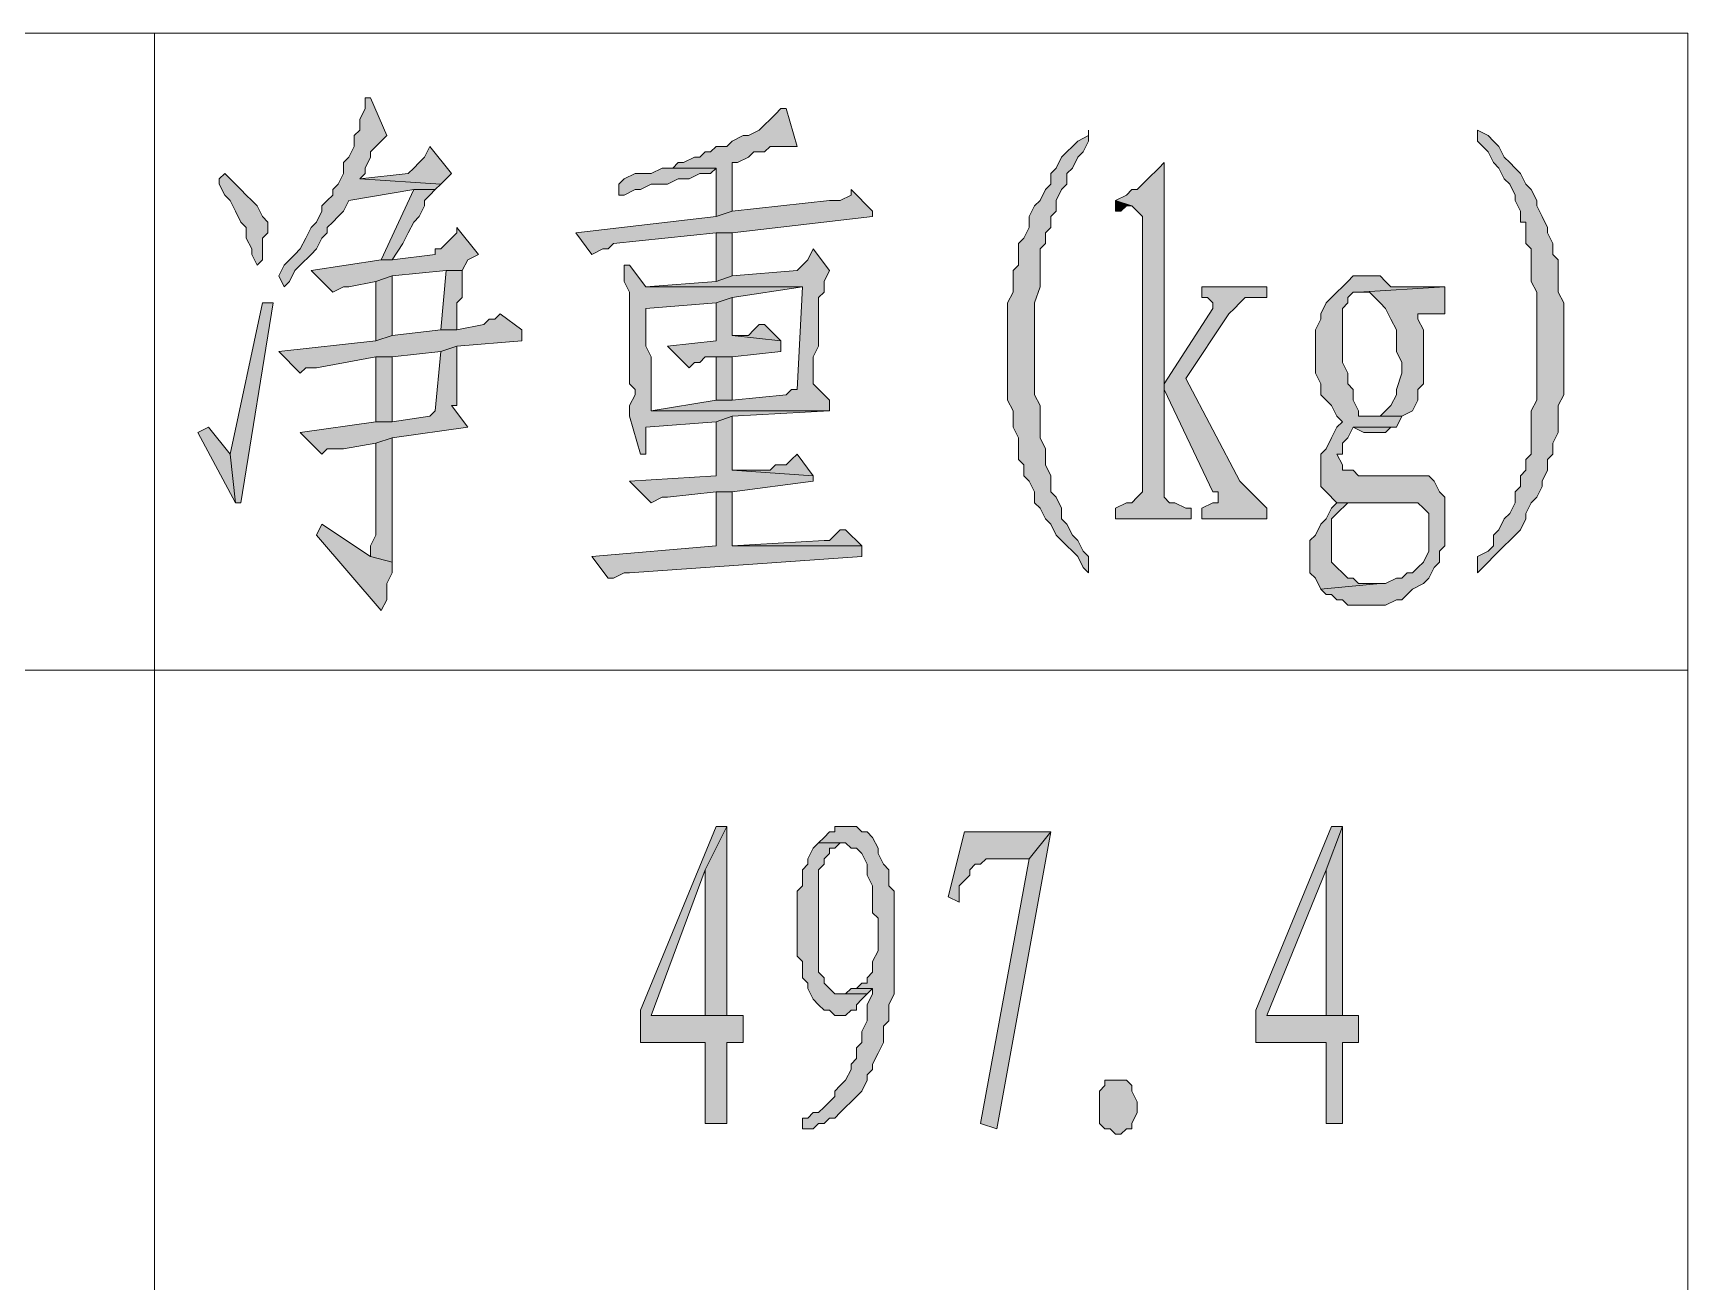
# Model space of a CAD drawing. Header units: millimetres. Extents: x 24 to 410, y 10 to 282.
# Drawn here: x 364.09 to 377.06, y 163.31 to 173.1 of the extents above; entities that cross this region are included whole.
import ezdxf

# ---------------------------------------------------------------- set-up
doc = ezdxf.new("R2010")
doc.units = ezdxf.units.MM

msp = doc.modelspace()

# ---------------------------------------------------------------- hatches: boundary and pattern name
h = msp.add_hatch(color=7)
h.dxf.hatch_style = 2
h.paths.add_polyline_path([(366.733667, 172.593), (366.691333, 172.593), (366.691333, 172.508333), (366.649, 172.423667), (366.649, 172.339), (366.606667, 172.296667), (366.606667, 172.212), (366.564333, 172.127333), (366.522, 172.085), (366.522, 172.000333), (366.479667, 171.915667), (366.437333, 171.873333), (366.437333, 171.831), (366.395, 171.788667), (366.352667, 171.746333), (366.352667, 171.704), (366.310333, 171.619333), (366.268, 171.577), (366.225667, 171.492333), (366.183333, 171.407667), (366.141, 171.365333), (366.056333, 171.280667), (366.014, 171.196), (366.056333, 171.111333), (366.098667, 171.153667), (366.141, 171.238333), (366.183333, 171.280667), (366.268, 171.365333), (366.310333, 171.407667), (366.352667, 171.492333), (366.395, 171.534667), (366.395, 171.577), (366.437333, 171.619333), (366.479667, 171.661667), (366.522, 171.704), (366.564333, 171.788667), (367.072333, 171.873333), (367.241667, 171.873333), (367.284, 171.915667), (366.649, 171.958), (366.691333, 172.000333), (366.691333, 172.042667), (366.733667, 172.127333), (366.733667, 172.169667), (366.776, 172.212), (366.818333, 172.254333), (366.860667, 172.296667)])
h = msp.add_hatch(color=7)
h.dxf.hatch_style = 2
h.paths.add_polyline_path([(369.993333, 172.508333), (369.951, 172.508333), (369.908667, 172.466), (369.866333, 172.423667), (369.824, 172.381333), (369.781667, 172.339), (369.697, 172.296667), (369.654667, 172.296667), (369.57, 172.254333), (369.527667, 172.212), (369.443, 172.212), (369.400667, 172.169667), (369.358333, 172.169667), (369.316, 172.127333), (369.273667, 172.127333), (369.189, 172.085), (369.146667, 172.085), (369.104333, 172.042667), (369.019667, 172.042667), (369.443, 172.042667), (369.443, 171.661667), (369.57, 171.704), (369.57, 172.085), (369.612333, 172.085), (369.697, 172.127333), (369.739333, 172.169667), (369.824, 172.169667), (369.866333, 172.212), (370.078, 172.212)])
h = msp.add_hatch(color=7)
h.dxf.hatch_style = 2
h.paths.add_polyline_path([(372.364, 172.339), (372.364, 172.296667), (372.279333, 172.254333), (372.237, 172.212), (372.194667, 172.169667), (372.152333, 172.127333), (372.11, 172.042667), (372.067667, 172.000333), (372.067667, 171.915667), (372.025333, 171.873333), (371.983, 171.788667), (371.940667, 171.746333), (371.898333, 171.661667), (371.898333, 171.577), (371.856, 171.492333), (371.813667, 171.45), (371.813667, 171.280667), (371.771333, 171.238333), (371.771333, 171.069), (371.729, 170.984333), (371.729, 170.730333), (371.729, 170.603333), (371.729, 170.222333), (371.771333, 170.137667), (371.771333, 170.010667), (371.813667, 169.926), (371.813667, 169.756667), (371.856, 169.714333), (371.856, 169.629667), (371.898333, 169.587333), (371.940667, 169.502667), (371.940667, 169.418), (371.983, 169.375667), (372.025333, 169.291), (372.067667, 169.248667), (372.11, 169.164), (372.152333, 169.121667), (372.194667, 169.079333), (372.237, 169.037), (372.279333, 168.994667), (372.321667, 168.91), (372.364, 168.867667), (372.364, 168.994667), (372.321667, 169.037), (372.279333, 169.121667), (372.237, 169.164), (372.194667, 169.248667), (372.152333, 169.291), (372.152333, 169.375667), (372.11, 169.460333), (372.067667, 169.502667), (372.067667, 169.629667), (372.025333, 169.714333), (372.025333, 169.841333), (371.983, 169.926), (371.983, 170.18), (371.940667, 170.264667), (371.940667, 170.984333), (371.983, 171.111333), (371.983, 171.407667), (372.025333, 171.45), (372.025333, 171.534667), (372.067667, 171.577), (372.067667, 171.661667), (372.11, 171.704), (372.11, 171.788667), (372.152333, 171.873333), (372.194667, 171.915667), (372.194667, 172.000333), (372.237, 172.042667), (372.279333, 172.127333), (372.321667, 172.169667), (372.364, 172.254333)])
h = msp.add_hatch(color=7)
h.dxf.hatch_style = 2
h.paths.add_polyline_path([(375.412, 172.339), (375.412, 172.254333), (375.454333, 172.212), (375.496667, 172.169667), (375.539, 172.085), (375.581333, 172.042667), (375.623667, 171.958), (375.666, 171.915667), (375.708333, 171.831), (375.708333, 171.788667), (375.750667, 171.704), (375.750667, 171.619333), (375.793, 171.619333), (375.793, 171.45), (375.835333, 171.407667), (375.835333, 171.153667), (375.877667, 171.069), (375.877667, 170.603333), (375.877667, 170.476333), (375.877667, 170.222333), (375.835333, 170.137667), (375.835333, 169.799), (375.793, 169.756667), (375.793, 169.672), (375.750667, 169.629667), (375.750667, 169.545), (375.708333, 169.502667), (375.708333, 169.418), (375.666, 169.333333), (375.623667, 169.291), (375.581333, 169.206333), (375.539, 169.164), (375.539, 169.079333), (375.496667, 169.037), (375.412, 168.994667), (375.412, 168.867667), (375.454333, 168.91), (375.496667, 168.952333), (375.539, 168.994667), (375.623667, 169.079333), (375.666, 169.121667), (375.708333, 169.164), (375.750667, 169.206333), (375.793, 169.291), (375.793, 169.333333), (375.835333, 169.418), (375.877667, 169.460333), (375.92, 169.545), (375.92, 169.587333), (375.962333, 169.672), (375.962333, 169.756667), (376.004667, 169.799), (376.004667, 169.883667), (376.047, 169.968333), (376.047, 170.18), (376.089333, 170.264667), (376.089333, 170.984333), (376.047, 171.069), (376.047, 171.323), (376.004667, 171.365333), (376.004667, 171.45), (375.962333, 171.534667), (375.962333, 171.577), (375.92, 171.661667), (375.877667, 171.746333), (375.877667, 171.788667), (375.835333, 171.873333), (375.793, 171.915667), (375.750667, 172.000333), (375.708333, 172.042667), (375.666, 172.085), (375.623667, 172.127333), (375.581333, 172.212), (375.539, 172.254333), (375.496667, 172.296667)])
h = msp.add_hatch(color=7)
h.dxf.hatch_style = 2
h.paths.add_polyline_path([(367.199333, 172.212), (367.157, 172.127333), (367.114667, 172.085), (367.072333, 172.042667), (367.03, 172.000333), (366.649, 171.958), (367.284, 171.915667), (367.368667, 172.000333)])
h = msp.add_hatch(color=7)
h.dxf.hatch_style = 2
h.paths.add_polyline_path([(372.956667, 172.085), (372.914333, 172.042667), (372.829667, 171.958), (372.787333, 171.915667), (372.745, 171.873333), (372.702667, 171.873333), (372.660333, 171.831), (372.575667, 171.788667), (372.702667, 171.746333), (372.745, 171.704), (372.787333, 171.661667), (372.787333, 169.502667), (372.745, 169.460333), (372.702667, 169.418), (372.660333, 169.418), (372.575667, 169.375667), (372.575667, 169.291), (373.168333, 169.291), (373.168333, 169.375667), (373.126, 169.375667), (373.041333, 169.418), (372.999, 169.418), (372.956667, 169.460333)])
h = msp.add_hatch(color=7)
h.dxf.hatch_style = 2
h.paths.add_polyline_path([(365.590667, 172.000333), (365.548333, 171.958), (365.548333, 171.915667), (365.590667, 171.831), (365.633, 171.788667), (365.675333, 171.704), (365.717667, 171.619333), (365.76, 171.577), (365.76, 171.492333), (365.802333, 171.407667), (365.802333, 171.365333), (365.844667, 171.280667), (365.887, 171.323), (365.887, 171.492333), (365.929333, 171.534667), (365.929333, 171.619333), (365.887, 171.661667), (365.844667, 171.746333), (365.802333, 171.788667), (365.76, 171.831), (365.717667, 171.873333), (365.633, 171.958)])
h = msp.add_hatch(color=7)
h.dxf.hatch_style = 2
h.paths.add_polyline_path([(369.019667, 172.042667), (368.935, 172.000333), (368.808, 172.000333), (368.723333, 171.958), (368.681, 171.915667), (368.681, 171.831), (368.723333, 171.831), (368.808, 171.873333), (368.850333, 171.873333), (368.935, 171.915667), (369.062, 171.915667), (369.146667, 171.958), (369.231333, 171.958), (369.316, 172.000333), (369.400667, 172.000333), (369.443, 172.042667)])
h = msp.add_hatch(color=7)
h.dxf.hatch_style = 2
h.paths.add_polyline_path([(367.241667, 171.873333), (367.072333, 171.873333), (366.818333, 171.323), (366.903, 171.323), (366.987667, 171.45), (367.03, 171.534667), (367.072333, 171.619333), (367.114667, 171.661667), (367.157, 171.746333), (367.157, 171.788667), (367.199333, 171.831)])
h = msp.add_hatch(color=7)
h.dxf.hatch_style = 2
h.paths.add_polyline_path([(370.501333, 171.873333), (370.501333, 171.831), (370.416667, 171.788667), (370.332, 171.788667), (369.57, 171.704), (369.443, 171.661667), (368.342333, 171.534667), (368.469333, 171.365333), (368.554, 171.407667), (368.596333, 171.407667), (368.638667, 171.45), (369.443, 171.534667), (369.57, 171.534667), (370.670667, 171.661667), (370.670667, 171.704)])
h = msp.add_hatch(color=7)
h.dxf.hatch_style = 2
h.paths.add_polyline_path([(372.575667, 171.788667), (372.575667, 171.704), (372.618, 171.704), (372.660333, 171.746333), (372.702667, 171.746333)])
h = msp.add_hatch(color=7)
h.dxf.hatch_style = 2
h.paths.add_polyline_path([(367.411, 171.577), (367.411, 171.534667), (367.368667, 171.492333), (367.284, 171.407667), (367.241667, 171.407667), (367.241667, 171.365333), (366.903, 171.323), (366.818333, 171.323), (366.268, 171.238333), (366.437333, 171.069), (366.522, 171.111333), (366.564333, 171.111333), (366.776, 171.153667), (366.903, 171.196), (367.326333, 171.238333), (367.453333, 171.238333), (367.495667, 171.323), (367.580333, 171.365333)])
h = msp.add_hatch(color=7)
h.dxf.hatch_style = 2
h.paths.add_polyline_path([(369.57, 171.534667), (369.443, 171.534667), (369.443, 171.153667), (369.57, 171.196)])
h = msp.add_hatch(color=7)
h.dxf.hatch_style = 2
h.paths.add_polyline_path([(370.205, 171.407667), (370.162667, 171.323), (370.120333, 171.280667), (370.078, 171.238333), (369.57, 171.196), (369.443, 171.153667), (368.892667, 171.111333), (370.120333, 171.111333), (370.078, 170.307), (370.035667, 170.307), (369.993333, 170.264667), (369.57, 170.222333), (369.443, 170.222333), (368.935, 170.137667), (370.332, 170.137667), (370.332, 170.222333), (370.205, 170.349333), (370.205, 170.561), (370.247333, 170.645667), (370.247333, 170.984333), (370.247333, 171.026667), (370.289667, 171.069), (370.289667, 171.153667), (370.332, 171.238333)])
h = msp.add_hatch(color=7)
h.dxf.hatch_style = 2
h.paths.add_polyline_path([(368.765667, 171.280667), (368.723333, 171.280667), (368.723333, 171.153667), (368.765667, 171.069), (368.765667, 170.349333), (368.808, 170.307), (368.808, 170.264667), (368.765667, 170.18), (368.765667, 170.095333), (368.850333, 169.799), (368.892667, 169.799), (368.892667, 169.841333), (368.892667, 170.010667), (369.443, 170.053), (369.57, 170.095333), (370.332, 170.137667), (368.935, 170.137667), (368.935, 170.222333), (368.935, 170.561), (368.892667, 170.645667), (368.892667, 170.942), (369.443, 170.984333), (369.57, 171.026667), (370.120333, 171.111333), (368.892667, 171.111333)])
h = msp.add_hatch(color=7)
h.dxf.hatch_style = 2
h.paths.add_polyline_path([(366.903, 171.196), (366.776, 171.153667), (366.776, 170.688), (366.903, 170.730333)])
h = msp.add_hatch(color=7)
h.dxf.hatch_style = 2
h.paths.add_polyline_path([(367.453333, 171.238333), (367.326333, 171.238333), (367.284, 170.772667), (367.411, 170.772667), (367.411, 170.815), (367.411, 170.984333), (367.453333, 171.026667)])
h = msp.add_hatch(color=7)
h.dxf.hatch_style = 2
h.paths.add_polyline_path([(374.607667, 171.196), (374.438333, 171.196), (374.396, 171.153667), (374.353667, 171.111333), (374.311333, 171.069), (374.269, 171.026667), (374.226667, 170.984333), (374.184333, 170.899667), (374.184333, 170.857333), (374.142, 170.772667), (374.142, 170.434), (374.184333, 170.349333), (374.184333, 170.264667), (374.226667, 170.222333), (374.269, 170.18), (374.311333, 170.095333), (374.353667, 170.053), (374.311333, 170.010667), (374.269, 169.926), (374.226667, 169.841333), (374.184333, 169.799), (374.184333, 169.545), (374.226667, 169.502667), (374.311333, 169.418), (374.946333, 169.418), (374.988667, 169.375667), (375.031, 169.333333), (375.031, 169.037), (374.988667, 168.952333), (374.946333, 168.91), (374.904, 168.867667), (374.861667, 168.867667), (374.819333, 168.825333), (374.777, 168.825333), (374.692333, 168.783), (374.65, 168.783), (374.184333, 168.740667), (374.226667, 168.698333), (374.269, 168.698333), (374.311333, 168.656), (374.353667, 168.656), (374.396, 168.613667), (374.692333, 168.613667), (374.777, 168.656), (374.819333, 168.656), (374.861667, 168.698333), (374.904, 168.740667), (374.988667, 168.783), (375.031, 168.825333), (375.073333, 168.91), (375.115667, 168.952333), (375.115667, 169.037), (375.158, 169.079333), (375.158, 169.460333), (375.115667, 169.502667), (375.073333, 169.587333), (375.031, 169.629667), (374.480667, 169.629667), (374.438333, 169.672), (374.353667, 169.672), (374.353667, 169.714333), (374.311333, 169.799), (374.353667, 169.799), (374.353667, 169.883667), (374.396, 169.926), (374.438333, 170.010667), (374.777, 170.010667), (374.819333, 170.095333), (374.480667, 170.095333), (374.480667, 170.137667), (374.438333, 170.222333), (374.438333, 170.307), (374.396, 170.349333), (374.396, 170.434), (374.353667, 170.518667), (374.353667, 170.942), (374.396, 170.984333), (374.396, 171.026667), (374.438333, 171.069), (374.480667, 171.069), (375.158, 171.111333), (374.734667, 171.111333), (374.692333, 171.153667), (374.65, 171.196)])
h = msp.add_hatch(color=7)
h.dxf.hatch_style = 2
h.paths.add_polyline_path([(369.57, 171.026667), (369.443, 170.984333), (369.443, 170.688), (369.062, 170.645667), (369.231333, 170.476333), (369.273667, 170.518667), (369.316, 170.518667), (369.358333, 170.561), (369.57, 170.561), (369.951, 170.603333), (369.951, 170.688), (369.57, 170.730333)])
h = msp.add_hatch(color=7)
h.dxf.hatch_style = 2
h.paths.add_polyline_path([(373.761, 171.111333), (373.253, 171.111333), (373.253, 171.026667), (373.295333, 171.026667), (373.337667, 170.984333), (373.337667, 170.942), (372.956667, 170.349333), (372.956667, 170.307), (373.337667, 169.502667), (373.38, 169.502667), (373.38, 169.418), (373.337667, 169.418), (373.253, 169.375667), (373.253, 169.291), (373.761, 169.291), (373.761, 169.375667), (373.718667, 169.418), (373.676333, 169.460333), (373.634, 169.502667), (373.549333, 169.587333), (373.126, 170.391667), (373.464667, 170.899667), (373.507, 170.942), (373.549333, 170.984333), (373.591667, 171.026667), (373.761, 171.026667)])
h = msp.add_hatch(color=7)
h.dxf.hatch_style = 2
h.paths.add_polyline_path([(375.158, 171.111333), (374.480667, 171.069), (374.565333, 171.069), (374.607667, 171.026667), (374.65, 170.984333), (374.692333, 170.942), (374.734667, 170.857333), (374.777, 170.772667), (374.777, 170.603333), (374.819333, 170.518667), (374.819333, 170.434), (374.777, 170.307), (374.777, 170.264667), (374.734667, 170.18), (374.692333, 170.137667), (374.65, 170.095333), (374.565333, 170.095333), (374.819333, 170.095333), (374.904, 170.137667), (374.946333, 170.222333), (374.946333, 170.307), (374.988667, 170.349333), (374.988667, 170.772667), (374.946333, 170.857333), (374.946333, 170.899667), (375.158, 170.899667)])
h = msp.add_hatch(color=7)
h.dxf.hatch_style = 2
h.paths.add_polyline_path([(365.971667, 170.984333), (365.887, 170.984333), (365.633, 169.799), (365.675333, 169.418), (365.717667, 169.418)])
h = msp.add_hatch(color=7)
h.dxf.hatch_style = 2
h.paths.add_polyline_path([(367.749667, 170.899667), (367.707333, 170.857333), (367.665, 170.857333), (367.622667, 170.815), (367.411, 170.772667), (367.284, 170.772667), (366.903, 170.730333), (366.776, 170.688), (366.014, 170.603333), (366.183333, 170.434), (366.225667, 170.476333), (366.310333, 170.476333), (366.776, 170.561), (366.903, 170.561), (367.284, 170.603333), (367.411, 170.645667), (367.919, 170.688), (367.919, 170.772667)])
h = msp.add_hatch(color=7)
h.dxf.hatch_style = 2
h.paths.add_polyline_path([(369.824, 170.815), (369.781667, 170.815), (369.739333, 170.772667), (369.697, 170.730333), (369.57, 170.730333), (369.951, 170.688)])
h = msp.add_hatch(color=7)
h.dxf.hatch_style = 2
h.paths.add_polyline_path([(367.411, 170.645667), (367.284, 170.603333), (367.241667, 170.137667), (367.199333, 170.095333), (366.903, 170.053), (366.776, 170.053), (366.183333, 169.968333), (366.352667, 169.799), (366.395, 169.841333), (366.522, 169.841333), (366.776, 169.883667), (366.903, 169.926), (367.495667, 170.010667), (367.368667, 170.18), (367.411, 170.18), (367.411, 170.349333)])
h = msp.add_hatch(color=7)
h.dxf.hatch_style = 2
h.paths.add_polyline_path([(366.903, 170.053), (366.903, 170.561), (366.776, 170.561), (366.776, 170.053)])
h = msp.add_hatch(color=7)
h.dxf.hatch_style = 2
h.paths.add_polyline_path([(369.57, 170.222333), (369.57, 170.561), (369.443, 170.561), (369.443, 170.222333)])
h = msp.add_hatch(color=7)
h.dxf.hatch_style = 2
h.paths.add_polyline_path([(365.463667, 170.010667), (365.379, 169.968333), (365.675333, 169.418), (365.633, 169.799)])
h = msp.add_hatch(color=7)
h.dxf.hatch_style = 2
h.paths.add_polyline_path([(369.57, 170.095333), (369.443, 170.053), (369.443, 169.629667), (368.765667, 169.587333), (368.935, 169.418), (369.019667, 169.460333), (369.062, 169.460333), (369.443, 169.502667), (369.57, 169.502667), (370.205, 169.587333), (370.205, 169.629667), (369.57, 169.672)])
h = msp.add_hatch(color=7)
h.dxf.hatch_style = 2
h.paths.add_polyline_path([(374.777, 170.010667), (374.438333, 170.010667), (374.523, 169.968333), (374.692333, 169.968333), (374.734667, 170.010667)])
h = msp.add_hatch(color=7)
h.dxf.hatch_style = 2
h.paths.add_polyline_path([(366.903, 169.926), (366.776, 169.883667), (366.776, 169.164), (366.733667, 169.079333), (366.733667, 168.994667), (366.903, 168.952333)])
h = msp.add_hatch(color=7)
h.dxf.hatch_style = 2
h.paths.add_polyline_path([(370.078, 169.799), (370.035667, 169.756667), (369.993333, 169.714333), (369.908667, 169.714333), (369.866333, 169.672), (369.57, 169.672), (370.205, 169.629667)])
h = msp.add_hatch(color=7)
h.dxf.hatch_style = 2
h.paths.add_polyline_path([(369.57, 169.502667), (369.443, 169.502667), (369.443, 169.079333), (368.469333, 168.994667), (368.596333, 168.825333), (368.638667, 168.825333), (368.723333, 168.867667), (368.765667, 168.867667), (370.586, 168.994667), (370.586, 169.079333), (369.57, 169.079333)])
h = msp.add_hatch(color=7)
h.dxf.hatch_style = 2
h.paths.add_polyline_path([(374.311333, 169.418), (374.269, 169.375667), (374.226667, 169.291), (374.184333, 169.248667), (374.142, 169.164), (374.099667, 169.121667), (374.099667, 168.867667), (374.142, 168.825333), (374.184333, 168.740667), (374.65, 168.783), (374.480667, 168.783), (374.438333, 168.825333), (374.396, 168.825333), (374.353667, 168.867667), (374.311333, 168.91), (374.269, 168.952333), (374.269, 169.291), (374.311333, 169.333333), (374.396, 169.418), (374.861667, 169.418)])
h = msp.add_hatch(color=7)
h.dxf.hatch_style = 2
h.paths.add_polyline_path([(366.352667, 169.248667), (366.310333, 169.164), (366.818333, 168.571333), (366.860667, 168.656), (366.860667, 168.783), (366.903, 168.867667), (366.903, 168.952333), (366.733667, 168.994667)])
h = msp.add_hatch(color=7)
h.dxf.hatch_style = 2
h.paths.add_polyline_path([(370.459, 169.206333), (370.416667, 169.206333), (370.374333, 169.164), (370.332, 169.121667), (370.289667, 169.121667), (369.57, 169.079333), (370.586, 169.079333)])
h = msp.add_hatch(color=7)
h.dxf.hatch_style = 2
h.paths.add_polyline_path([(369.527667, 166.878), (369.443, 166.878), (368.850333, 165.438667), (368.850333, 165.184667), (369.358333, 165.184667), (369.358333, 164.549667), (369.527667, 164.549667), (369.527667, 165.184667), (369.654667, 165.184667), (369.654667, 165.396333), (369.527667, 165.396333), (368.935, 165.396333), (369.358333, 166.539333)])
h = msp.add_hatch(color=7)
h.dxf.hatch_style = 2
h.paths.add_polyline_path([(369.527667, 166.878), (369.358333, 166.539333), (369.358333, 165.396333), (368.935, 165.396333), (369.527667, 165.396333)])
h = msp.add_hatch(color=7)
h.dxf.hatch_style = 2
h.paths.add_polyline_path([(370.459, 166.878), (370.374333, 166.878), (370.374333, 166.835667), (370.332, 166.835667), (370.289667, 166.793333), (370.247333, 166.751), (370.459, 166.751), (370.501333, 166.708667), (370.543667, 166.708667), (370.586, 166.666333), (370.628333, 166.581667), (370.628333, 166.497), (370.670667, 166.412333), (370.670667, 166.200667), (370.713, 166.158333), (370.713, 165.904333), (370.670667, 165.819667), (370.670667, 165.777333), (370.670667, 165.735), (370.628333, 165.692667), (370.628333, 165.650333), (370.586, 165.650333), (370.543667, 165.608), (370.670667, 165.608), (370.670667, 165.565667), (370.628333, 165.481), (370.628333, 165.354), (370.586, 165.269333), (370.586, 165.184667), (370.543667, 165.142333), (370.543667, 165.057667), (370.501333, 165.015333), (370.501333, 164.973), (370.459, 164.888333), (370.416667, 164.846), (370.374333, 164.803667), (370.374333, 164.761333), (370.332, 164.719), (370.289667, 164.676667), (370.247333, 164.634333), (370.205, 164.634333), (370.162667, 164.592), (370.120333, 164.592), (370.120333, 164.507333), (370.205, 164.507333), (370.247333, 164.549667), (370.289667, 164.549667), (370.332, 164.592), (370.374333, 164.592), (370.416667, 164.634333), (370.459, 164.676667), (370.501333, 164.719), (370.543667, 164.761333), (370.586, 164.803667), (370.628333, 164.888333), (370.628333, 164.930667), (370.670667, 164.973), (370.670667, 165.015333), (370.713, 165.1), (370.755333, 165.184667), (370.755333, 165.311667), (370.797667, 165.354), (370.797667, 165.481), (370.84, 165.565667), (370.84, 166.37), (370.797667, 166.412333), (370.797667, 166.539333), (370.755333, 166.581667), (370.713, 166.666333), (370.713, 166.708667), (370.670667, 166.793333), (370.628333, 166.835667), (370.586, 166.835667), (370.543667, 166.878)])
h = msp.add_hatch(color=7)
h.dxf.hatch_style = 2
h.paths.add_polyline_path([(374.353667, 166.878), (374.269, 166.878), (373.676333, 165.438667), (373.676333, 165.184667), (374.226667, 165.184667), (374.226667, 164.549667), (374.353667, 164.549667), (374.353667, 165.184667), (374.480667, 165.184667), (374.480667, 165.396333), (374.353667, 165.396333), (373.761, 165.396333), (374.226667, 166.539333)])
h = msp.add_hatch(color=7)
h.dxf.hatch_style = 2
h.paths.add_polyline_path([(374.353667, 166.878), (374.226667, 166.539333), (374.226667, 165.396333), (373.761, 165.396333), (374.353667, 165.396333)])
h = msp.add_hatch(color=7)
h.dxf.hatch_style = 2
h.paths.add_polyline_path([(370.247333, 166.751), (370.205, 166.708667), (370.162667, 166.624), (370.162667, 166.581667), (370.120333, 166.539333), (370.120333, 166.412333), (370.078, 166.37), (370.078, 165.862), (370.120333, 165.819667), (370.120333, 165.692667), (370.162667, 165.650333), (370.162667, 165.608), (370.205, 165.523333), (370.247333, 165.481), (370.289667, 165.438667), (370.332, 165.438667), (370.374333, 165.396333), (370.459, 165.396333), (370.501333, 165.438667), (370.543667, 165.438667), (370.543667, 165.481), (370.586, 165.523333), (370.628333, 165.565667), (370.374333, 165.565667), (370.332, 165.608), (370.289667, 165.650333), (370.289667, 165.692667), (370.247333, 165.735), (370.247333, 166.539333), (370.289667, 166.581667), (370.289667, 166.624), (370.332, 166.666333), (370.332, 166.708667), (370.374333, 166.708667), (370.416667, 166.751)])
h = msp.add_hatch(color=7)
h.dxf.hatch_style = 2
h.paths.add_polyline_path([(372.067667, 166.835667), (371.390333, 166.835667), (371.263333, 166.327667), (371.348, 166.285333), (371.348, 166.412333), (371.390333, 166.454667), (371.432667, 166.497), (371.432667, 166.539333), (371.475, 166.581667), (371.517333, 166.581667), (371.559667, 166.624), (371.898333, 166.624)])
h = msp.add_hatch(color=7)
h.dxf.hatch_style = 2
h.paths.add_polyline_path([(372.067667, 166.835667), (371.898333, 166.624), (371.517333, 164.549667), (371.644333, 164.507333)])
h = msp.add_hatch(color=7)
h.dxf.hatch_style = 2
h.paths.add_polyline_path([(370.543667, 165.608), (370.501333, 165.608), (370.459, 165.565667), (370.416667, 165.565667), (370.628333, 165.565667), (370.670667, 165.608)])
h = msp.add_hatch(color=7)
h.dxf.hatch_style = 2
h.paths.add_polyline_path([(372.660333, 164.507333), (372.618, 164.465), (372.575667, 164.465), (372.533333, 164.507333), (372.491, 164.507333), (372.448667, 164.549667), (372.448667, 164.803667), (372.491, 164.846), (372.491, 164.888333), (372.533333, 164.888333), (372.660333, 164.888333), (372.702667, 164.846), (372.702667, 164.803667), (372.745, 164.719), (372.745, 164.634333), (372.702667, 164.549667), (372.702667, 164.507333)])

# ---------------------------------------------------------------- linework, layer by layer
at = {"color": 7, "lineweight": 0}
for points in [[(249.047, 173.101), (377.063, 173.101), (377.063, 118.11), (249.047, 118.11)], [(366.733667, 172.593), (366.691333, 172.593), (366.691333, 172.508333), (366.649, 172.423667), (366.649, 172.339), (366.606667, 172.296667), (366.606667, 172.212), (366.564333, 172.127333), (366.522, 172.085), (366.522, 172.000333), (366.479667, 171.915667), (366.437333, 171.873333), (366.437333, 171.831), (366.395, 171.788667), (366.352667, 171.746333), (366.352667, 171.704), (366.310333, 171.619333), (366.268, 171.577), (366.225667, 171.492333), (366.183333, 171.407667), (366.141, 171.365333), (366.056333, 171.280667), (366.014, 171.196), (366.056333, 171.111333), (366.098667, 171.153667), (366.141, 171.238333), (366.183333, 171.280667), (366.268, 171.365333), (366.310333, 171.407667), (366.352667, 171.492333), (366.395, 171.534667), (366.395, 171.577), (366.437333, 171.619333), (366.479667, 171.661667), (366.522, 171.704), (366.564333, 171.788667), (367.072333, 171.873333), (367.241667, 171.873333), (367.284, 171.915667), (366.649, 171.958), (366.691333, 172.000333), (366.691333, 172.042667), (366.733667, 172.127333), (366.733667, 172.169667), (366.776, 172.212), (366.818333, 172.254333), (366.860667, 172.296667)], [(369.993333, 172.508333), (369.951, 172.508333), (369.908667, 172.466), (369.866333, 172.423667), (369.824, 172.381333), (369.781667, 172.339), (369.697, 172.296667), (369.654667, 172.296667), (369.57, 172.254333), (369.527667, 172.212), (369.443, 172.212), (369.400667, 172.169667), (369.358333, 172.169667), (369.316, 172.127333), (369.273667, 172.127333), (369.189, 172.085), (369.146667, 172.085), (369.104333, 172.042667), (369.019667, 172.042667), (369.443, 172.042667), (369.443, 171.661667), (369.57, 171.704), (369.57, 172.085), (369.612333, 172.085), (369.697, 172.127333), (369.739333, 172.169667), (369.824, 172.169667), (369.866333, 172.212), (370.078, 172.212)], [(372.364, 172.339), (372.364, 172.296667), (372.279333, 172.254333), (372.237, 172.212), (372.194667, 172.169667), (372.152333, 172.127333), (372.11, 172.042667), (372.067667, 172.000333), (372.067667, 171.915667), (372.025333, 171.873333), (371.983, 171.788667), (371.940667, 171.746333), (371.898333, 171.661667), (371.898333, 171.577), (371.856, 171.492333), (371.813667, 171.45), (371.813667, 171.280667), (371.771333, 171.238333), (371.771333, 171.069), (371.729, 170.984333), (371.729, 170.730333), (371.729, 170.603333), (371.729, 170.222333), (371.771333, 170.137667), (371.771333, 170.010667), (371.813667, 169.926), (371.813667, 169.756667), (371.856, 169.714333), (371.856, 169.629667), (371.898333, 169.587333), (371.940667, 169.502667), (371.940667, 169.418), (371.983, 169.375667), (372.025333, 169.291), (372.067667, 169.248667), (372.11, 169.164), (372.152333, 169.121667), (372.194667, 169.079333), (372.237, 169.037), (372.279333, 168.994667), (372.321667, 168.91), (372.364, 168.867667), (372.364, 168.994667), (372.321667, 169.037), (372.279333, 169.121667), (372.237, 169.164), (372.194667, 169.248667), (372.152333, 169.291), (372.152333, 169.375667), (372.11, 169.460333), (372.067667, 169.502667), (372.067667, 169.629667), (372.025333, 169.714333), (372.025333, 169.841333), (371.983, 169.926), (371.983, 170.18), (371.940667, 170.264667), (371.940667, 170.984333), (371.983, 171.111333), (371.983, 171.407667), (372.025333, 171.45), (372.025333, 171.534667), (372.067667, 171.577), (372.067667, 171.661667), (372.11, 171.704), (372.11, 171.788667), (372.152333, 171.873333), (372.194667, 171.915667), (372.194667, 172.000333), (372.237, 172.042667), (372.279333, 172.127333), (372.321667, 172.169667), (372.364, 172.254333)], [(375.412, 172.339), (375.412, 172.254333), (375.454333, 172.212), (375.496667, 172.169667), (375.539, 172.085), (375.581333, 172.042667), (375.623667, 171.958), (375.666, 171.915667), (375.708333, 171.831), (375.708333, 171.788667), (375.750667, 171.704), (375.750667, 171.619333), (375.793, 171.619333), (375.793, 171.45), (375.835333, 171.407667), (375.835333, 171.153667), (375.877667, 171.069), (375.877667, 170.603333), (375.877667, 170.476333), (375.877667, 170.222333), (375.835333, 170.137667), (375.835333, 169.799), (375.793, 169.756667), (375.793, 169.672), (375.750667, 169.629667), (375.750667, 169.545), (375.708333, 169.502667), (375.708333, 169.418), (375.666, 169.333333), (375.623667, 169.291), (375.581333, 169.206333), (375.539, 169.164), (375.539, 169.079333), (375.496667, 169.037), (375.412, 168.994667), (375.412, 168.867667), (375.454333, 168.91), (375.496667, 168.952333), (375.539, 168.994667), (375.623667, 169.079333), (375.666, 169.121667), (375.708333, 169.164), (375.750667, 169.206333), (375.793, 169.291), (375.793, 169.333333), (375.835333, 169.418), (375.877667, 169.460333), (375.92, 169.545), (375.92, 169.587333), (375.962333, 169.672), (375.962333, 169.756667), (376.004667, 169.799), (376.004667, 169.883667), (376.047, 169.968333), (376.047, 170.18), (376.089333, 170.264667), (376.089333, 170.984333), (376.047, 171.069), (376.047, 171.323), (376.004667, 171.365333), (376.004667, 171.45), (375.962333, 171.534667), (375.962333, 171.577), (375.92, 171.661667), (375.877667, 171.746333), (375.877667, 171.788667), (375.835333, 171.873333), (375.793, 171.915667), (375.750667, 172.000333), (375.708333, 172.042667), (375.666, 172.085), (375.623667, 172.127333), (375.581333, 172.212), (375.539, 172.254333), (375.496667, 172.296667)], [(367.199333, 172.212), (367.157, 172.127333), (367.114667, 172.085), (367.072333, 172.042667), (367.03, 172.000333), (366.649, 171.958), (367.284, 171.915667), (367.368667, 172.000333)], [(372.956667, 172.085), (372.914333, 172.042667), (372.829667, 171.958), (372.787333, 171.915667), (372.745, 171.873333), (372.702667, 171.873333), (372.660333, 171.831), (372.575667, 171.788667), (372.702667, 171.746333), (372.745, 171.704), (372.787333, 171.661667), (372.787333, 169.502667), (372.745, 169.460333), (372.702667, 169.418), (372.660333, 169.418), (372.575667, 169.375667), (372.575667, 169.291), (373.168333, 169.291), (373.168333, 169.375667), (373.126, 169.375667), (373.041333, 169.418), (372.999, 169.418), (372.956667, 169.460333)], [(365.590667, 172.000333), (365.548333, 171.958), (365.548333, 171.915667), (365.590667, 171.831), (365.633, 171.788667), (365.675333, 171.704), (365.717667, 171.619333), (365.76, 171.577), (365.76, 171.492333), (365.802333, 171.407667), (365.802333, 171.365333), (365.844667, 171.280667), (365.887, 171.323), (365.887, 171.492333), (365.929333, 171.534667), (365.929333, 171.619333), (365.887, 171.661667), (365.844667, 171.746333), (365.802333, 171.788667), (365.76, 171.831), (365.717667, 171.873333), (365.633, 171.958)], [(369.019667, 172.042667), (368.935, 172.000333), (368.808, 172.000333), (368.723333, 171.958), (368.681, 171.915667), (368.681, 171.831), (368.723333, 171.831), (368.808, 171.873333), (368.850333, 171.873333), (368.935, 171.915667), (369.062, 171.915667), (369.146667, 171.958), (369.231333, 171.958), (369.316, 172.000333), (369.400667, 172.000333), (369.443, 172.042667)], [(367.241667, 171.873333), (367.072333, 171.873333), (366.818333, 171.323), (366.903, 171.323), (366.987667, 171.45), (367.03, 171.534667), (367.072333, 171.619333), (367.114667, 171.661667), (367.157, 171.746333), (367.157, 171.788667), (367.199333, 171.831)], [(370.501333, 171.873333), (370.501333, 171.831), (370.416667, 171.788667), (370.332, 171.788667), (369.57, 171.704), (369.443, 171.661667), (368.342333, 171.534667), (368.469333, 171.365333), (368.554, 171.407667), (368.596333, 171.407667), (368.638667, 171.45), (369.443, 171.534667), (369.57, 171.534667), (370.670667, 171.661667), (370.670667, 171.704)], [(372.575667, 171.788667), (372.575667, 171.704), (372.618, 171.704), (372.660333, 171.746333), (372.702667, 171.746333)], [(367.411, 171.577), (367.411, 171.534667), (367.368667, 171.492333), (367.284, 171.407667), (367.241667, 171.407667), (367.241667, 171.365333), (366.903, 171.323), (366.818333, 171.323), (366.268, 171.238333), (366.437333, 171.069), (366.522, 171.111333), (366.564333, 171.111333), (366.776, 171.153667), (366.903, 171.196), (367.326333, 171.238333), (367.453333, 171.238333), (367.495667, 171.323), (367.580333, 171.365333)], [(369.57, 171.534667), (369.443, 171.534667), (369.443, 171.153667), (369.57, 171.196)], [(370.205, 171.407667), (370.162667, 171.323), (370.120333, 171.280667), (370.078, 171.238333), (369.57, 171.196), (369.443, 171.153667), (368.892667, 171.111333), (370.120333, 171.111333), (370.078, 170.307), (370.035667, 170.307), (369.993333, 170.264667), (369.57, 170.222333), (369.443, 170.222333), (368.935, 170.137667), (370.332, 170.137667), (370.332, 170.222333), (370.205, 170.349333), (370.205, 170.561), (370.247333, 170.645667), (370.247333, 170.984333), (370.247333, 171.026667), (370.289667, 171.069), (370.289667, 171.153667), (370.332, 171.238333)], [(368.765667, 171.280667), (368.723333, 171.280667), (368.723333, 171.153667), (368.765667, 171.069), (368.765667, 170.349333), (368.808, 170.307), (368.808, 170.264667), (368.765667, 170.18), (368.765667, 170.095333), (368.850333, 169.799), (368.892667, 169.799), (368.892667, 169.841333), (368.892667, 170.010667), (369.443, 170.053), (369.57, 170.095333), (370.332, 170.137667), (368.935, 170.137667), (368.935, 170.222333), (368.935, 170.561), (368.892667, 170.645667), (368.892667, 170.942), (369.443, 170.984333), (369.57, 171.026667), (370.120333, 171.111333), (368.892667, 171.111333)], [(366.903, 171.196), (366.776, 171.153667), (366.776, 170.688), (366.903, 170.730333)], [(367.453333, 171.238333), (367.326333, 171.238333), (367.284, 170.772667), (367.411, 170.772667), (367.411, 170.815), (367.411, 170.984333), (367.453333, 171.026667)], [(374.607667, 171.196), (374.438333, 171.196), (374.396, 171.153667), (374.353667, 171.111333), (374.311333, 171.069), (374.269, 171.026667), (374.226667, 170.984333), (374.184333, 170.899667), (374.184333, 170.857333), (374.142, 170.772667), (374.142, 170.434), (374.184333, 170.349333), (374.184333, 170.264667), (374.226667, 170.222333), (374.269, 170.18), (374.311333, 170.095333), (374.353667, 170.053), (374.311333, 170.010667), (374.269, 169.926), (374.226667, 169.841333), (374.184333, 169.799), (374.184333, 169.545), (374.226667, 169.502667), (374.311333, 169.418), (374.946333, 169.418), (374.988667, 169.375667), (375.031, 169.333333), (375.031, 169.037), (374.988667, 168.952333), (374.946333, 168.91), (374.904, 168.867667), (374.861667, 168.867667), (374.819333, 168.825333), (374.777, 168.825333), (374.692333, 168.783), (374.65, 168.783), (374.184333, 168.740667), (374.226667, 168.698333), (374.269, 168.698333), (374.311333, 168.656), (374.353667, 168.656), (374.396, 168.613667), (374.692333, 168.613667), (374.777, 168.656), (374.819333, 168.656), (374.861667, 168.698333), (374.904, 168.740667), (374.988667, 168.783), (375.031, 168.825333), (375.073333, 168.91), (375.115667, 168.952333), (375.115667, 169.037), (375.158, 169.079333), (375.158, 169.460333), (375.115667, 169.502667), (375.073333, 169.587333), (375.031, 169.629667), (374.480667, 169.629667), (374.438333, 169.672), (374.353667, 169.672), (374.353667, 169.714333), (374.311333, 169.799), (374.353667, 169.799), (374.353667, 169.883667), (374.396, 169.926), (374.438333, 170.010667), (374.777, 170.010667), (374.819333, 170.095333), (374.480667, 170.095333), (374.480667, 170.137667), (374.438333, 170.222333), (374.438333, 170.307), (374.396, 170.349333), (374.396, 170.434), (374.353667, 170.518667), (374.353667, 170.942), (374.396, 170.984333), (374.396, 171.026667), (374.438333, 171.069), (374.480667, 171.069), (375.158, 171.111333), (374.734667, 171.111333), (374.692333, 171.153667), (374.65, 171.196)], [(369.57, 171.026667), (369.443, 170.984333), (369.443, 170.688), (369.062, 170.645667), (369.231333, 170.476333), (369.273667, 170.518667), (369.316, 170.518667), (369.358333, 170.561), (369.57, 170.561), (369.951, 170.603333), (369.951, 170.688), (369.57, 170.730333)], [(373.761, 171.111333), (373.253, 171.111333), (373.253, 171.026667), (373.295333, 171.026667), (373.337667, 170.984333), (373.337667, 170.942), (372.956667, 170.349333), (372.956667, 170.307), (373.337667, 169.502667), (373.38, 169.502667), (373.38, 169.418), (373.337667, 169.418), (373.253, 169.375667), (373.253, 169.291), (373.761, 169.291), (373.761, 169.375667), (373.718667, 169.418), (373.676333, 169.460333), (373.634, 169.502667), (373.549333, 169.587333), (373.126, 170.391667), (373.464667, 170.899667), (373.507, 170.942), (373.549333, 170.984333), (373.591667, 171.026667), (373.761, 171.026667)], [(375.158, 171.111333), (374.480667, 171.069), (374.565333, 171.069), (374.607667, 171.026667), (374.65, 170.984333), (374.692333, 170.942), (374.734667, 170.857333), (374.777, 170.772667), (374.777, 170.603333), (374.819333, 170.518667), (374.819333, 170.434), (374.777, 170.307), (374.777, 170.264667), (374.734667, 170.18), (374.692333, 170.137667), (374.65, 170.095333), (374.565333, 170.095333), (374.819333, 170.095333), (374.904, 170.137667), (374.946333, 170.222333), (374.946333, 170.307), (374.988667, 170.349333), (374.988667, 170.772667), (374.946333, 170.857333), (374.946333, 170.899667), (375.158, 170.899667)], [(365.971667, 170.984333), (365.887, 170.984333), (365.633, 169.799), (365.675333, 169.418), (365.717667, 169.418)], [(367.749667, 170.899667), (367.707333, 170.857333), (367.665, 170.857333), (367.622667, 170.815), (367.411, 170.772667), (367.284, 170.772667), (366.903, 170.730333), (366.776, 170.688), (366.014, 170.603333), (366.183333, 170.434), (366.225667, 170.476333), (366.310333, 170.476333), (366.776, 170.561), (366.903, 170.561), (367.284, 170.603333), (367.411, 170.645667), (367.919, 170.688), (367.919, 170.772667)], [(369.824, 170.815), (369.781667, 170.815), (369.739333, 170.772667), (369.697, 170.730333), (369.57, 170.730333), (369.951, 170.688)], [(367.411, 170.645667), (367.284, 170.603333), (367.241667, 170.137667), (367.199333, 170.095333), (366.903, 170.053), (366.776, 170.053), (366.183333, 169.968333), (366.352667, 169.799), (366.395, 169.841333), (366.522, 169.841333), (366.776, 169.883667), (366.903, 169.926), (367.495667, 170.010667), (367.368667, 170.18), (367.411, 170.18), (367.411, 170.349333)], [(366.903, 170.053), (366.903, 170.561), (366.776, 170.561), (366.776, 170.053)], [(369.57, 170.222333), (369.57, 170.561), (369.443, 170.561), (369.443, 170.222333)], [(365.463667, 170.010667), (365.379, 169.968333), (365.675333, 169.418), (365.633, 169.799)], [(369.57, 170.095333), (369.443, 170.053), (369.443, 169.629667), (368.765667, 169.587333), (368.935, 169.418), (369.019667, 169.460333), (369.062, 169.460333), (369.443, 169.502667), (369.57, 169.502667), (370.205, 169.587333), (370.205, 169.629667), (369.57, 169.672)], [(374.777, 170.010667), (374.438333, 170.010667), (374.523, 169.968333), (374.692333, 169.968333), (374.734667, 170.010667)], [(366.903, 169.926), (366.776, 169.883667), (366.776, 169.164), (366.733667, 169.079333), (366.733667, 168.994667), (366.903, 168.952333)], [(370.078, 169.799), (370.035667, 169.756667), (369.993333, 169.714333), (369.908667, 169.714333), (369.866333, 169.672), (369.57, 169.672), (370.205, 169.629667)], [(369.57, 169.502667), (369.443, 169.502667), (369.443, 169.079333), (368.469333, 168.994667), (368.596333, 168.825333), (368.638667, 168.825333), (368.723333, 168.867667), (368.765667, 168.867667), (370.586, 168.994667), (370.586, 169.079333), (369.57, 169.079333)], [(374.311333, 169.418), (374.269, 169.375667), (374.226667, 169.291), (374.184333, 169.248667), (374.142, 169.164), (374.099667, 169.121667), (374.099667, 168.867667), (374.142, 168.825333), (374.184333, 168.740667), (374.65, 168.783), (374.480667, 168.783), (374.438333, 168.825333), (374.396, 168.825333), (374.353667, 168.867667), (374.311333, 168.91), (374.269, 168.952333), (374.269, 169.291), (374.311333, 169.333333), (374.396, 169.418), (374.861667, 169.418)], [(366.352667, 169.248667), (366.310333, 169.164), (366.818333, 168.571333), (366.860667, 168.656), (366.860667, 168.783), (366.903, 168.867667), (366.903, 168.952333), (366.733667, 168.994667)], [(370.459, 169.206333), (370.416667, 169.206333), (370.374333, 169.164), (370.332, 169.121667), (370.289667, 169.121667), (369.57, 169.079333), (370.586, 169.079333)], [(369.527667, 166.878), (369.443, 166.878), (368.850333, 165.438667), (368.850333, 165.184667), (369.358333, 165.184667), (369.358333, 164.549667), (369.527667, 164.549667), (369.527667, 165.184667), (369.654667, 165.184667), (369.654667, 165.396333), (369.527667, 165.396333), (368.935, 165.396333), (369.358333, 166.539333)], [(369.527667, 166.878), (369.358333, 166.539333), (369.358333, 165.396333), (368.935, 165.396333), (369.527667, 165.396333)], [(370.459, 166.878), (370.374333, 166.878), (370.374333, 166.835667), (370.332, 166.835667), (370.289667, 166.793333), (370.247333, 166.751), (370.459, 166.751), (370.501333, 166.708667), (370.543667, 166.708667), (370.586, 166.666333), (370.628333, 166.581667), (370.628333, 166.497), (370.670667, 166.412333), (370.670667, 166.200667), (370.713, 166.158333), (370.713, 165.904333), (370.670667, 165.819667), (370.670667, 165.777333), (370.670667, 165.735), (370.628333, 165.692667), (370.628333, 165.650333), (370.586, 165.650333), (370.543667, 165.608), (370.670667, 165.608), (370.670667, 165.565667), (370.628333, 165.481), (370.628333, 165.354), (370.586, 165.269333), (370.586, 165.184667), (370.543667, 165.142333), (370.543667, 165.057667), (370.501333, 165.015333), (370.501333, 164.973), (370.459, 164.888333), (370.416667, 164.846), (370.374333, 164.803667), (370.374333, 164.761333), (370.332, 164.719), (370.289667, 164.676667), (370.247333, 164.634333), (370.205, 164.634333), (370.162667, 164.592), (370.120333, 164.592), (370.120333, 164.507333), (370.205, 164.507333), (370.247333, 164.549667), (370.289667, 164.549667), (370.332, 164.592), (370.374333, 164.592), (370.416667, 164.634333), (370.459, 164.676667), (370.501333, 164.719), (370.543667, 164.761333), (370.586, 164.803667), (370.628333, 164.888333), (370.628333, 164.930667), (370.670667, 164.973), (370.670667, 165.015333), (370.713, 165.1), (370.755333, 165.184667), (370.755333, 165.311667), (370.797667, 165.354), (370.797667, 165.481), (370.84, 165.565667), (370.84, 166.37), (370.797667, 166.412333), (370.797667, 166.539333), (370.755333, 166.581667), (370.713, 166.666333), (370.713, 166.708667), (370.670667, 166.793333), (370.628333, 166.835667), (370.586, 166.835667), (370.543667, 166.878)], [(374.353667, 166.878), (374.269, 166.878), (373.676333, 165.438667), (373.676333, 165.184667), (374.226667, 165.184667), (374.226667, 164.549667), (374.353667, 164.549667), (374.353667, 165.184667), (374.480667, 165.184667), (374.480667, 165.396333), (374.353667, 165.396333), (373.761, 165.396333), (374.226667, 166.539333)], [(374.353667, 166.878), (374.226667, 166.539333), (374.226667, 165.396333), (373.761, 165.396333), (374.353667, 165.396333)], [(370.247333, 166.751), (370.205, 166.708667), (370.162667, 166.624), (370.162667, 166.581667), (370.120333, 166.539333), (370.120333, 166.412333), (370.078, 166.37), (370.078, 165.862), (370.120333, 165.819667), (370.120333, 165.692667), (370.162667, 165.650333), (370.162667, 165.608), (370.205, 165.523333), (370.247333, 165.481), (370.289667, 165.438667), (370.332, 165.438667), (370.374333, 165.396333), (370.459, 165.396333), (370.501333, 165.438667), (370.543667, 165.438667), (370.543667, 165.481), (370.586, 165.523333), (370.628333, 165.565667), (370.374333, 165.565667), (370.332, 165.608), (370.289667, 165.650333), (370.289667, 165.692667), (370.247333, 165.735), (370.247333, 166.539333), (370.289667, 166.581667), (370.289667, 166.624), (370.332, 166.666333), (370.332, 166.708667), (370.374333, 166.708667), (370.416667, 166.751)], [(372.067667, 166.835667), (371.390333, 166.835667), (371.263333, 166.327667), (371.348, 166.285333), (371.348, 166.412333), (371.390333, 166.454667), (371.432667, 166.497), (371.432667, 166.539333), (371.475, 166.581667), (371.517333, 166.581667), (371.559667, 166.624), (371.898333, 166.624)], [(372.067667, 166.835667), (371.898333, 166.624), (371.517333, 164.549667), (371.644333, 164.507333)], [(370.543667, 165.608), (370.501333, 165.608), (370.459, 165.565667), (370.416667, 165.565667), (370.628333, 165.565667), (370.670667, 165.608)], [(372.660333, 164.507333), (372.618, 164.465), (372.575667, 164.465), (372.533333, 164.507333), (372.491, 164.507333), (372.448667, 164.549667), (372.448667, 164.803667), (372.491, 164.846), (372.491, 164.888333), (372.533333, 164.888333), (372.660333, 164.888333), (372.702667, 164.846), (372.702667, 164.803667), (372.745, 164.719), (372.745, 164.634333), (372.702667, 164.549667), (372.702667, 164.507333)]]:
    msp.add_lwpolyline(points, close=True, dxfattribs=at)
for points in [[(365.040333, 173.101), (365.040333, 118.11)], [(249.047, 168.105667), (377.063, 168.105667)]]:
    msp.add_lwpolyline(points, dxfattribs=at)

doc.saveas('drawing.dxf')
